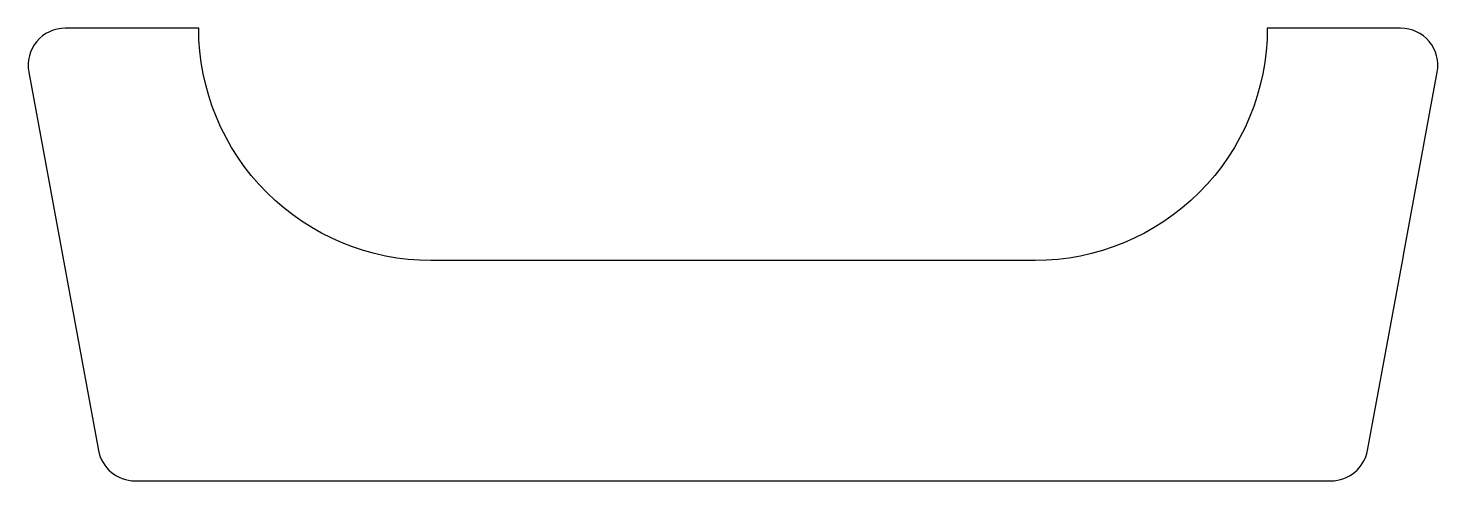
# Model space of a CAD drawing. Header units: millimetres. Extents: x -76 to 76, y 36 to 84.
import ezdxf

# ---------------------------------------------------------------- set-up
doc = ezdxf.new("R2010")
doc.units = ezdxf.units.MM
doc.layers.get('0').update_dxf_attribs({"linetype": 'CONTINUOUS'})

msp = doc.modelspace()

# ---------------------------------------------------------------- linework, layer by layer
msp.add_lwpolyline([(-68.28, 39.05, 0.361757), (-64.34, 35.77), (64.34, 35.77, 0.361757), (68.28, 39.05), (72.14, 59.97, -0.003153), (72.15, 60.05), (75.78, 79.73, 0.468698), (71.85, 84.46), (57.5, 84.46, -0.414214), (32.5, 59.46), (-32.5, 59.46, -0.414214), (-57.5, 84.46), (-71.85, 84.46, 0.468691), (-75.78, 79.73)], format="xyb", close=True)

doc.saveas('drawing.dxf')
